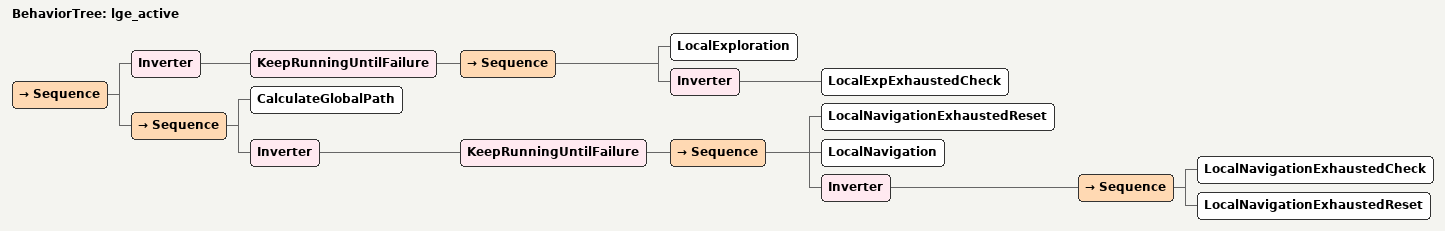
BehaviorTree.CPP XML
<root BTCPP_format="4">
  <BehaviorTree ID="lge_active">
    <Sequence>
      <Inverter>
        <KeepRunningUntilFailure>
          <Sequence>
            <LocalExploration/>
            <Inverter>
              <LocalExpExhaustedCheck/>
            </Inverter>
          </Sequence>
        </KeepRunningUntilFailure>
      </Inverter>
      <Sequence>
        <CalculateGlobalPath/>
        <Inverter>
          <KeepRunningUntilFailure>
            <Sequence>
              <LocalNavigationExhaustedReset/>
              <LocalNavigation/>
              <Inverter>
                <Sequence>
                  <LocalNavigationExhaustedCheck/>
                  <LocalNavigationExhaustedReset/>
                </Sequence>
              </Inverter>
            </Sequence>
          </KeepRunningUntilFailure>
        </Inverter>
      </Sequence>
    </Sequence>
  </BehaviorTree>
</root>
